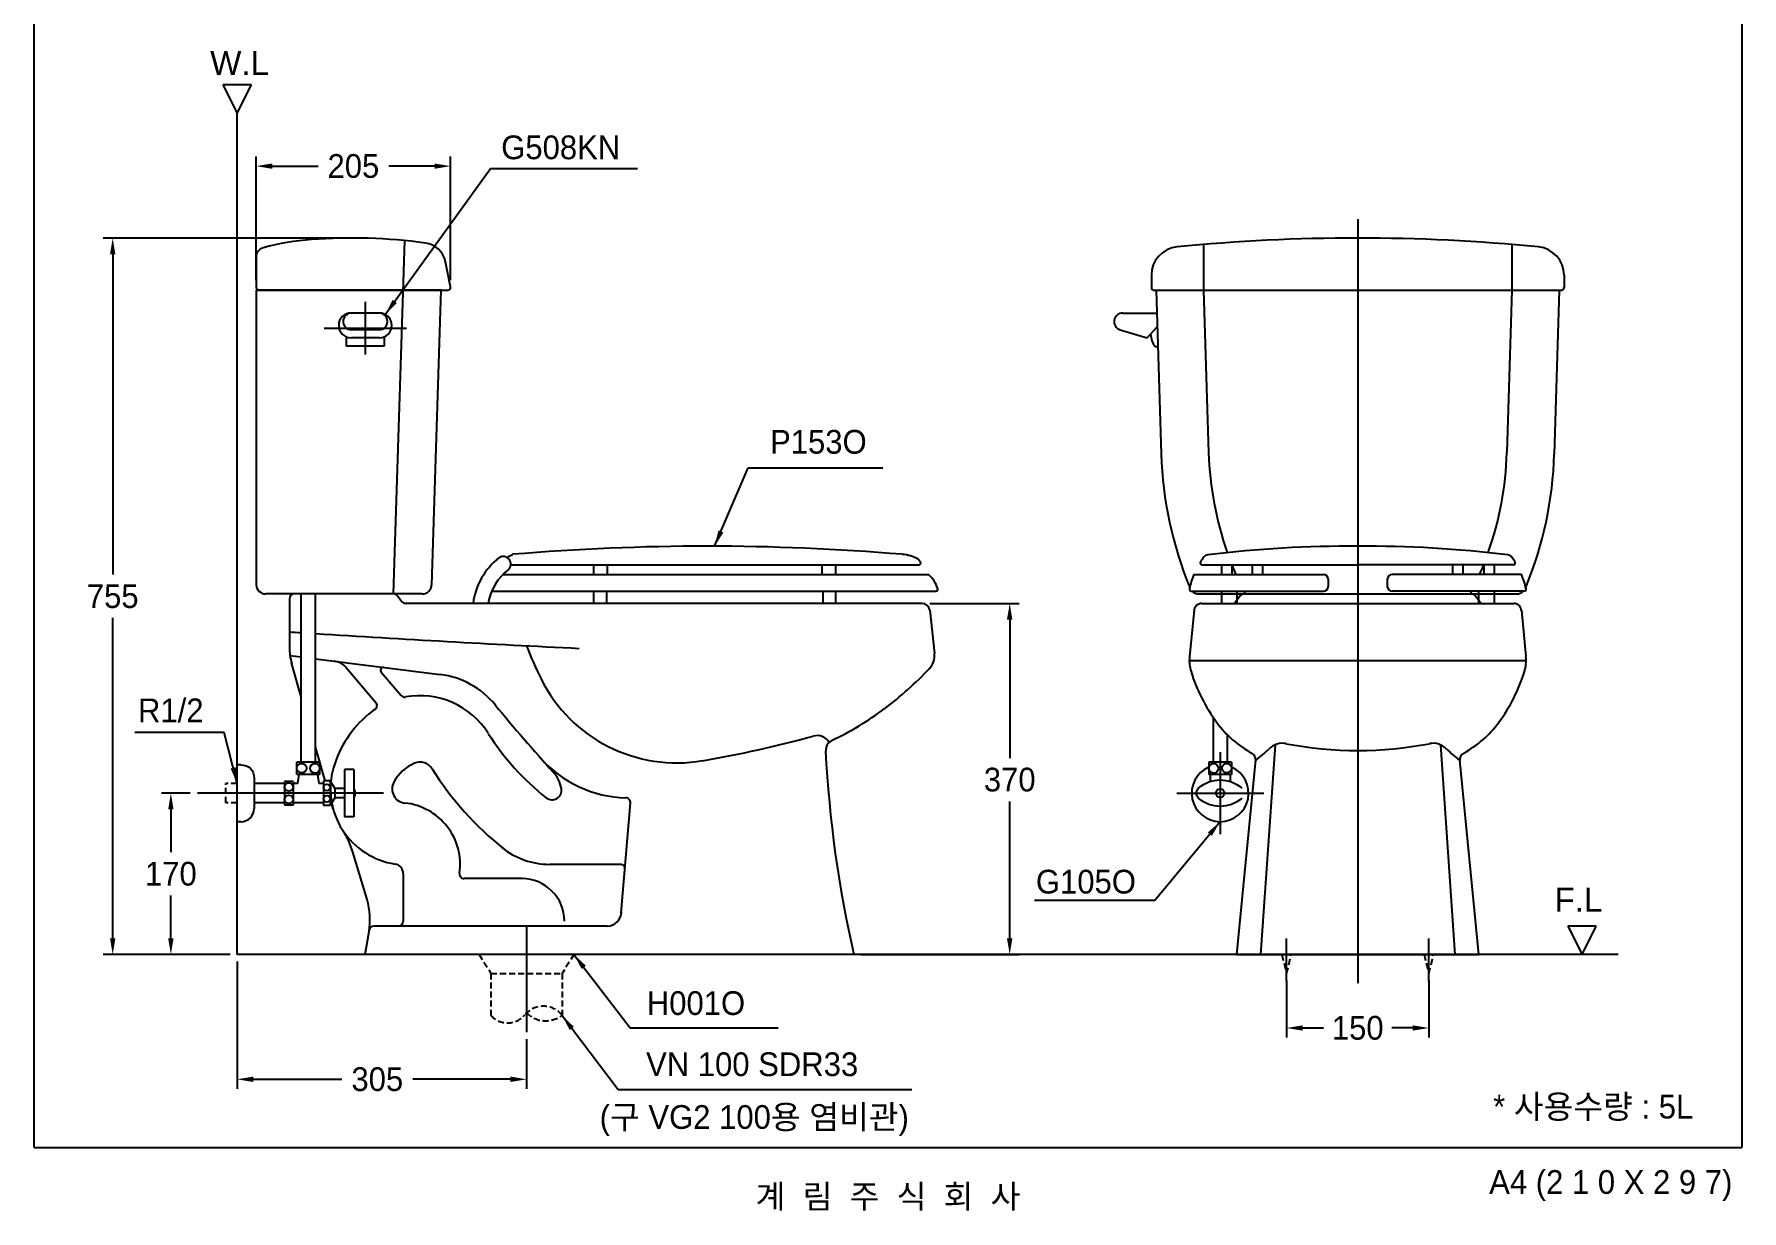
# Model space of a CAD drawing. Header units: millimetres. Extents: x 0 to 1800, y -67 to 2530.
# Drawn here: x 0 to 1800, y -67 to 1173 of the extents above; entities that cross this region are included whole.
import ezdxf
from ezdxf.enums import TextEntityAlignment as Align
from ezdxf.lldxf.tags import DXFTag

# ---------------------------------------------------------------- set-up
doc = ezdxf.new("R2010")
doc.units = ezdxf.units.MM
doc.linetypes.add('DASHED2', pattern=[9.525, 6.35, -3.175])
for name, color, linetype in [('TEXT', 7, 'Continuous'), ('내부선 및 부속', 4, 'Continuous'), ('도각라인', 255, 'Continuous'), ('외형선', 3, 'Continuous'), ('점선', 6, 'DASHED2'), ('중심선', 1, 'DASHED'), ('치수선', 7, 'Continuous')]:
    doc.layers.add(name, color=color, linetype=linetype)
doc.styles.add('____', font='')
doc.styles.add('타이틀', font='H2GTRM.TTF', dxfattribs={"height": 25})
doc.styles.get('____').set_extended_font_data('굴림')
tags = doc.linetypes.add('DASHDOT', pattern=[70, 31, -13, 13, -13]).pattern_tags.tags
tags[10:11] = [DXFTag(74, 4), DXFTag(75, 0), DXFTag(340, '0'), DXFTag(46, 0.0), DXFTag(50, 0.0), DXFTag(44, 0.0), DXFTag(45, 0.0)]
tags[8:9] = [DXFTag(74, 4), DXFTag(75, 0), DXFTag(340, '0'), DXFTag(46, 0.0), DXFTag(50, 0.0), DXFTag(44, 0.0), DXFTag(45, 0.0)]
tags[6:7] = [DXFTag(74, 4), DXFTag(75, 0), DXFTag(340, '0'), DXFTag(46, 0.0), DXFTag(50, 0.0), DXFTag(44, 0.0), DXFTag(45, 0.0)]
tags[4:5] = [DXFTag(74, 4), DXFTag(75, 0), DXFTag(340, '0'), DXFTag(46, 0.0), DXFTag(50, 0.0), DXFTag(44, 0.0), DXFTag(45, 0.0)]
tags = doc.linetypes.add('DASHED', pattern=[25.72, 12.86, -12.86]).pattern_tags.tags
tags[6:7] = [DXFTag(74, 4), DXFTag(75, 0), DXFTag(340, '0'), DXFTag(46, 0.0), DXFTag(50, 0.0), DXFTag(44, 0.0), DXFTag(45, 0.0)]
tags[4:5] = [DXFTag(74, 4), DXFTag(75, 0), DXFTag(340, '0'), DXFTag(46, 0.0), DXFTag(50, 0.0), DXFTag(44, 0.0), DXFTag(45, 0.0)]
doc.dimstyles.new('MSADIM', dxfattribs={"dimtxt": 33, "dimasz": 17, "dimexe": 10, "dimexo": 7.5, "dimgap": 10, "dimtad": 0, "dimtih": 1, "dimtoh": 1, "dimdec": 0, "dimzin": 1, "dimdsep": 46, "dimtxsty": '____', "dimcen": 11.25, "dimadec": 0, "dimazin": 0, "dimtfac": 1, "dimtdec": 0, "dimtix": 1, "dimtmove": 0, "dimatfit": 3, "dimfxl": 1, "dimtolj": 1, "dimtzin": 1, "dimarcsym": 0})

# ---------------------------------------------------------------- blocks, each defined once
blk = doc.blocks.new('*D2')
at = {"layer": '치수선', "color": 0, "linetype": 'Continuous', "lineweight": -2, "transparency": 16777216}
for p, q in [((214, 195.7), (214, 61.7)), ((519, 114), (519, 61.7)), ((231, 71.7), (324.4, 71.7)), ((502, 71.7), (399, 71.7))]:
    blk.add_line(p, q, dxfattribs=at)
at = {"layer": '치수선', "color": 0, "linetype": 'Continuous', "transparency": 16777216}
for points in [[(231, 74.6), (231, 68.9), (214, 71.7)], [(502, 74.6), (502, 68.9), (519, 71.7)]]:
    blk.add_solid(points, dxfattribs=at)
at = {"layer": '치수선', "color": 0, "linetype": 'Continuous', "transparency": 16777216, "insert": (361.7, 71.7), "char_height": 25, "attachment_point": 5, "style": '____'}
blk.add_mtext('\\A1;305', dxfattribs=at)
blk = doc.blocks.new('*D4')
at = {"layer": '치수선', "color": 0, "linetype": 'Continuous', "lineweight": -2, "transparency": 16777216}
for p, q in [((164.5, 373.2), (134.1, 373.2)), ((144.1, 356.2), (144.1, 311.1)), ((144.1, 220.2), (144.1, 265.4)), ((206.5, 203.2), (134.1, 203.2))]:
    blk.add_line(p, q, dxfattribs=at)
at = {"layer": '치수선', "color": 0, "linetype": 'Continuous', "transparency": 16777216}
for points in [[(141.3, 356.2), (146.9, 356.2), (144.1, 373.2)], [(141.3, 220.2), (146.9, 220.2), (144.1, 203.2)]]:
    blk.add_solid(points, dxfattribs=at)
at = {"layer": '치수선', "color": 0, "linetype": 'Continuous', "transparency": 16777216, "insert": (144.1, 288.2), "char_height": 25, "attachment_point": 5, "style": '____'}
blk.add_mtext('\\A1;170', dxfattribs=at)
blk = doc.blocks.new('*D6')
at = {"layer": '치수선', "color": 0, "linetype": 'Continuous', "lineweight": -2, "transparency": 16777216}
for p, q in [((1320.1, 175.7), (1320.1, 115.8)), ((1470.1, 175.7), (1470.1, 115.8)), ((1337.1, 125.8), (1359.2, 125.8)), ((1453.1, 125.8), (1431.1, 125.8))]:
    blk.add_line(p, q, dxfattribs=at)
at = {"layer": '치수선', "color": 0, "linetype": 'Continuous', "transparency": 16777216}
for points in [[(1337.1, 128.6), (1337.1, 123), (1320.1, 125.8)], [(1453.1, 128.6), (1453.1, 123), (1470.1, 125.8)]]:
    blk.add_solid(points, dxfattribs=at)
at = {"layer": '치수선', "color": 0, "linetype": 'Continuous', "transparency": 16777216, "insert": (1395.1, 125.8), "char_height": 25, "attachment_point": 5, "style": '____'}
blk.add_mtext('\\A1;150', dxfattribs=at)
blk = doc.blocks.new('*D7')
at = {"layer": '치수선', "color": 0, "linetype": 'Continuous', "lineweight": -2, "transparency": 16777216}
for p, q in [((327.5, 958.2), (72.8, 958.2)), ((82.8, 941.2), (82.8, 603.6)), ((82.8, 220.2), (82.8, 557.9)), ((206.5, 203.2), (72.8, 203.2))]:
    blk.add_line(p, q, dxfattribs=at)
at = {"layer": '치수선', "color": 0, "linetype": 'Continuous', "transparency": 16777216}
for points in [[(80, 941.2), (85.6, 941.2), (82.8, 958.2)], [(80, 220.2), (85.6, 220.2), (82.8, 203.2)]]:
    blk.add_solid(points, dxfattribs=at)
at = {"layer": '치수선', "color": 0, "linetype": 'Continuous', "transparency": 16777216, "insert": (82.8, 580.7), "char_height": 25, "attachment_point": 5, "style": '____'}
blk.add_mtext('\\A1;755', dxfattribs=at)
blk = doc.blocks.new('*D14')
at = {"layer": '치수선', "color": 0, "linetype": 'Continuous', "lineweight": -2, "transparency": 16777216}
for p, q in [((234, 913.7), (234, 1044)), ((439, 913.7), (439, 1044)), ((251, 1034), (299.2, 1034)), ((422, 1034), (373.8, 1034))]:
    blk.add_line(p, q, dxfattribs=at)
at = {"layer": '치수선', "color": 0, "linetype": 'Continuous', "transparency": 16777216}
for points in [[(251, 1036.8), (251, 1031.2), (234, 1034)], [(422, 1036.8), (422, 1031.2), (439, 1034)]]:
    blk.add_solid(points, dxfattribs=at)
at = {"layer": '치수선', "color": 0, "linetype": 'Continuous', "transparency": 16777216, "insert": (336.5, 1034), "char_height": 25, "attachment_point": 5, "style": '____'}
blk.add_mtext('\\A1;205', dxfattribs=at)
blk = doc.blocks.new('*D3')
at = {"layer": '치수선', "color": 0, "linetype": 'Continuous', "lineweight": -2, "transparency": 16777216}
for p, q in [((944.2, 573.2), (1038.3, 573.2)), ((1028.3, 556.2), (1028.3, 410.2)), ((1028.3, 220.2), (1028.3, 364.6)), ((871.5, 203.2), (1038.3, 203.2))]:
    blk.add_line(p, q, dxfattribs=at)
at = {"layer": '치수선', "color": 0, "linetype": 'Continuous', "transparency": 16777216}
for points in [[(1025.4, 556.2), (1031.1, 556.2), (1028.3, 573.2)], [(1025.4, 220.2), (1031.1, 220.2), (1028.3, 203.2)]]:
    blk.add_solid(points, dxfattribs=at)
at = {"layer": '치수선', "color": 0, "linetype": 'Continuous', "transparency": 16777216, "insert": (1028.3, 387.4), "char_height": 25, "attachment_point": 5, "style": '____'}
blk.add_mtext('\\A1;370', dxfattribs=at)

msp = doc.modelspace()

# ---------------------------------------------------------------- linework, layer by layer
msp.add_line((1164.4, 260.3), (1054.3, 260.3))
at = {"layer": '내부선 및 부속', "linetype": 'Continuous'}
for p, q in [((378.7, 583.2), (390.7, 955.5)), ((1232.7, 951.4), (1232.7, 903.1)), ((1557.6, 951.4), (1557.6, 903.1)), ((1232.7, 903.2), (1237.9, 732.1)), ((1557.6, 903.2), (1552.3, 732.1)), ((364, 879.2), (334, 879.2)), ((1147.4, 879.2), (1183.4, 878.9)), ((1173.1, 853), (1183.8, 864.5)), ((329, 854.2), (329, 844.2)), ((364, 853.2), (334, 853.2)), ((363.6, 861.6), (334.4, 861.6)), ((369, 854.2), (369, 844.2)), ((1144.7, 861.6), (1173.1, 853)), ((369, 844.2), (329, 844.2)), ((1181.5, 843.9), (1184.5, 843.9)), ((502.3, 613.9), (932.7, 613.9)), ((589.5, 613.9), (589.5, 603.7)), ((603.9, 613.9), (603.9, 603.7)), ((830.4, 613.9), (830.4, 603.7)), ((844.8, 613.9), (844.8, 603.7)), ((934, 617.1), (931.9, 619.8)), ((931.9, 613.9), (932.4, 613.9)), ((1231.1, 613.9), (1395.1, 613.9)), ((1251.5, 613.9), (1251.5, 603.7)), ((1262.4, 613.9), (1262.4, 603.7)), ((1283.7, 613.9), (1283.7, 603.7)), ((1294.6, 613.9), (1294.6, 603.7)), ((1559.2, 613.9), (1395.1, 613.9)), ((1494.9, 613.9), (1494.9, 603.7)), ((1505.8, 613.9), (1505.8, 603.7)), ((1527.9, 613.9), (1527.9, 603.7)), ((1538.8, 613.9), (1538.8, 603.7)), ((494, 603.7), (942.5, 603.7)), ((1222.4, 603.7), (1358.9, 603.7)), ((1363.9, 598.7), (1363.9, 591.1)), ((1426.3, 598.7), (1426.3, 591.1)), ((1567.8, 603.7), (1431.3, 603.7)), ((281.5, 406), (281.5, 583.2)), ((296.5, 406), (296.5, 583.2)), ((482.4, 586.1), (950.4, 586.1)), ((589.5, 586.1), (589.5, 573.2)), ((603.2, 586.1), (603.2, 573.2)), ((831.2, 586.1), (831.2, 573.2)), ((844.8, 586.1), (844.8, 573.2)), ((1219.7, 586.1), (1358.9, 586.1)), ((1251.5, 586.1), (1251.5, 573.2)), ((1267.8, 586.1), (1267.8, 573.2)), ((1570.6, 586.1), (1431.3, 586.1)), ((1522.4, 586.1), (1522.4, 573.2)), ((1538.8, 586.1), (1538.8, 573.2)), ((1242.6, 453.3), (1242.6, 406)), ((1257.6, 434.8), (1257.6, 406)), ((218, 403.2), (214, 403.2)), ((301, 406), (277, 406)), ((277, 393), (277, 406)), ((301, 393), (301, 406)), ((327, 398.2), (327, 348.2)), ((337, 398.2), (327, 398.2)), ((337, 398.2), (337, 348.2)), ((1238.1, 406), (1238.1, 393)), ((1262.1, 406), (1238.1, 406)), ((1262.1, 406), (1262.1, 393)), ((232, 389.2), (232, 357.2)), ((264, 383.5), (232, 383.5)), ((264, 385.7), (264, 360.7)), ((273, 385.7), (264, 385.7)), ((273, 385.7), (273, 360.7)), ((277.5, 383.5), (273, 383.5)), ((301, 393), (277, 393)), ((279, 393), (277.5, 383.5)), ((300.5, 383.5), (299, 393)), ((305, 383.5), (300.5, 383.5)), ((312, 386.2), (305, 386.2)), ((305, 386.2), (305, 360.2)), ((312, 386.2), (312, 360.2)), ((312, 386.2), (317, 378)), ((1262.1, 393), (1238.1, 393)), ((1239.6, 393), (1239.6, 385.6)), ((1260.6, 393), (1260.6, 385.6)), ((264, 363), (232, 363)), ((273, 360.7), (264, 360.7)), ((305, 363), (273, 363)), ((312, 360.2), (305, 360.2)), ((317, 368.5), (312, 360.2)), ((317, 378), (317, 368.5)), ((327, 378), (317, 378)), ((327, 368.5), (317, 368.5)), ((218, 343.2), (214, 343.2)), ((337, 348.2), (327, 348.2))]:
    msp.add_line(p, q, dxfattribs=at)
at = {"layer": '내부선 및 부속'}
for p, q in [((269.6, 518.2), (281.5, 516.8)), ((296.5, 514.9), (427.8, 498.3)), ((329, 505.5), (360.2, 468.9)), ((1217.6, 513.2), (1572.6, 513.2)), ((365.8, 500.9), (386.8, 476.3)), ((1308.1, 424.3), (1292.6, 203.2)), ((1482.2, 424.3), (1497.6, 203.2)), ((618.9, 247), (628.6, 362.9)), ((389, 288.7), (389, 238.2)), ((617.8, 298.2), (543.4, 298.2)), ((514.3, 283.2), (453.3, 283.2))]:
    msp.add_line(p, q, dxfattribs=at)
at = {"layer": '내부선 및 부속', "linetype": 'Continuous', "flags": 128}
for points in [[(218, 403.2, -0.414214), (232, 389.2)], [(1227.4, 368.1, -0.44), (1227.4, 378.4)], [(1227.4, 378.4, -0.388889), (1272.9, 378.4)], [(337, 377.7, -0.31563), (337, 368.7)], [(1272.9, 368.1, -0.388889), (1227.4, 368.1)]]:
    msp.add_lwpolyline(points, format="xyb", dxfattribs=at)
at = {"layer": '내부선 및 부속', "linetype": 'Continuous'}
for centre, radius in [((282, 399.6), 5), ((296, 399.4), 5), ((1243.2, 399.4), 5), ((1257.1, 399.6), 5), ((268.5, 379.7), 4.5), ((308.5, 379.2), 3.5), ((268.5, 366.7), 4.5), ((308.5, 367.2), 3.5), ((1250.1, 373.2), 4.5)]:
    msp.add_circle(centre, radius, dxfattribs=at)
for centre, radius, start, end in [((334, 866.2), 13, 90, 270), ((334.4, 870.4), 8.82, 90, 270), ((363.6, 870.4), 8.82, 270, 90), ((364, 866.2), 13, 270, 90), ((1147.3, 870.2), 9, 89.4, 253.0627), ((1201.7, 858.7), 25, 184.1191, 216.2699), ((1587.8, 742.9), 350, 181.7657, 199.3759), ((1202.5, 742.9), 350, 340.6241, 358.2343), ((709.6, -1830.9), 2464.4, 85.2208, 94.7792), ((1388, -625.6), 1259.1, 89.674, 96.885), ((1402.3, -625.6), 1259.1, 83.115, 90.326), ((535.8, 563.5), 73.8, 128.2835, 172.3899), ((494.4, 614.7), 7.94, 313.9053, 122.6617), ((473.8, 674.9), 58.6, 294.664, 301.4033), ((911.8, 583.7), 41.3, 60.8845, 85.6022), ((932.5, 615.9), 2, 268.7973, 39.2367), ((1231.1, 615.9), 2, 147.4173, 270), ((1301.5, 570.8), 85.7, 143.2068, 147.4173), ((1237.8, 618.5), 6, 96.885, 143.2069), ((1587.8, 742.9), 350, 201.6353, 203.441), ((1202.5, 742.9), 350, 336.559, 338.3647), ((1552.5, 618.5), 6, 36.7932, 83.115), ((1488.7, 570.8), 85.7, 32.5827, 36.7931), ((1559.2, 615.9), 2, 270, 32.5827), ((535.8, 563.5), 58, 128.2835, 170.2995), ((922.3, 579.7), 31.4, 16.6851, 49.8505), ((1301.5, 570.8), 85.7, 157.4397, 168.0631), ((1358.9, 598.7), 5, 0, 90), ((1431.3, 598.7), 5, 90, 180), ((1488.7, 570.8), 85.7, 11.9369, 22.5602), ((950.4, 588.1), 2, 270, 16.6851), ((1219.7, 588.1), 2, 168.0631, 270), ((1587.8, 742.9), 350, 206.6138, 207.1445), ((1358.9, 591.1), 5, 270, 0), ((1431.3, 591.1), 5, 180, 270), ((1202.5, 742.9), 350, 332.8555, 333.3862), ((1570.6, 588.1), 2, 270, 11.9369), ((1250.1, 373.2), 30, 113.578, 66.4216), ((218, 357.2), 14, 270, 360)]:
    msp.add_arc(centre, radius, start, end, dxfattribs=at)
at = {"layer": '내부선 및 부속'}
for centre, radius, start, end in [((1466.1, 18859.2), 18355, 266.26053, 266.29963), ((1466.1, 18859.2), 18355, 266.34655, 267.2162), ((851.8, 652.4), 355, 200.4068, 206.5677), ((313.8, 492.5), 20, 40.4487, 82.8261), ((368.1, 502.8), 3, 82.8261, 220.4487), ((416.5, 409.1), 90, 39.2808, 82.8261), ((677.4, 565.2), 160, 206.5677, 279.7748), ((356.4, 465.6), 5, 303.9534, 40.4487), ((390.6, 479.5), 5, 220.4487, 280.3156), ((406.7, 391), 85, 32.2321, 100.3156), ((425.9, 367.9), 115, 129.7011, 163.7113), ((406.7, 391), 85, 123.9534, 129.7011), ((1844.6, 1577.2), 1755, 219.2656, 222.3286), ((707, 580.3), 270, 212.2321, 231.7134), ((490.6, 1649.2), 1260, 279.7748, 285.2154), ((825.2, 418.9), 15, 32.0647, 105.2154), ((1240.5, 479), 85, 303.6921, 315.8348), ((1315.8, 405.8), 20, 79.1082, 135.8348), ((1395.1, 818.2), 400, 259.1082, 280.8918), ((1474.5, 405.8), 20, 44.1652, 100.8918), ((1549.8, 479), 85, 224.1652, 236.3079), ((392.3, 377.7), 80, 163.7113, 261.5183), ((418.7, 363.5), 45, 113.1207, 151.6562), ((406.7, 391), 15, 32.2321, 113.5194), ((707, 580.3), 340, 212.2321, 231.4218), ((627.3, 493.2), 125, 221.6806, 268.3776), ((392.3, 377.7), 15, 151.6562, 264.0633), ((545.9, 376.3), 10, 231.7134, 10.2431), ((521.3, 371.8), 35, 10.2431, 42.3286), ((384, 298.2), 65, 351.8607, 84.0633), ((623.6, 363.3), 5, 355.2608, 88.3776), ((543.4, 378.2), 80, 231.0097, 270), ((379, 288.7), 10, 0, 81.5183), ((453.3, 288.2), 5, 171.8607, 270), ((617.8, 293.2), 5, 355.2608, 90), ((514, 238.2), 45, 0, 90), ((384, 238.2), 5, 270, 0)]:
    msp.add_arc(centre, radius, start, end, dxfattribs=at)
at = {"layer": '도각라인', "color": 7}
for p, q in [((0, 0), (0, 2530)), ((1800, 2530), (1800, 0)), ((0, 0), (1800, 0))]:
    msp.add_line(p, q, dxfattribs=at)
at = {"layer": '외형선', "linetype": 'Continuous'}
for p, q in [((229, 1119.8), (199, 1119.8)), ((199, 1119.8), (214, 1089.8)), ((214, 1089.8), (229, 1119.8)), ((214, 203.2), (214, 1089.8)), ((234, 903.2), (234, 898.2)), ((1182.6, 903.2), (1188, 730.6)), ((1607.6, 903.2), (1602.3, 730.6)), ((234, 896.3), (234, 592.2)), ((234, 878.2), (234, 873.2)), ((234, 865.7), (234, 860.7)), ((1646.6, 233.2), (1616.6, 233.2)), ((1616.6, 233.2), (1631.6, 203.2)), ((1631.6, 203.2), (1646.6, 233.2)), ((1669.6, 203.2), (214, 203.2))]:
    msp.add_line(p, q, dxfattribs=at)
at = {"layer": '외형선'}
for p, q in [((234, 938.2), (234, 906.2)), ((438.9, 906.9), (433.5, 933.3)), ((1177.6, 919), (1177.6, 906.2)), ((1612.6, 919), (1612.6, 906.2)), ((234, 903.2), (234, 593.2)), ((429, 903.2), (234, 903.2)), ((237, 903.2), (436, 903.2)), ((419, 592.9), (429, 903.2)), ((1180.6, 903.2), (1609.6, 903.2)), ((1182.6, 903.2), (1607.6, 903.2)), ((409, 583.2), (244, 583.2)), ((269, 578.2), (269, 527)), ((379, 583.2), (274, 583.2)), ((383, 581.2), (387.5, 575.2)), ((1227.6, 583.2), (1562.6, 583.2)), ((1271.1, 581.2), (1265.1, 573.2)), ((1275.1, 583.2), (1515.1, 583.2)), ((1519.1, 581.2), (1525.1, 573.2)), ((936, 573.2), (391.5, 573.2)), ((944, 566.1), (948.9, 520.4)), ((1222.7, 566), (1217.8, 517.2)), ((1230.6, 573.2), (1559.6, 573.2)), ((1567.6, 566), (1572.4, 517.2)), ((281.5, 474.7), (271.3, 510.6)), ((306.7, 386.2), (296.5, 422)), ((1267.6, 203.2), (1287.6, 408.2)), ((1522.6, 203.2), (1502.6, 408.2)), ((315.3, 355.8), (313.4, 362.6)), ((350.9, 261.1), (336, 311.2)), ((349, 203.2), (353, 227.3)), ((604, 233.2), (358.2, 233.2)), ((864, 203.2), (349, 203.2)), ((1267.6, 203.2), (1522.6, 203.2))]:
    msp.add_line(p, q, dxfattribs=at)
for centre, radius, start, end in [((312.4, 687.4), 270, 94.2483, 105.2556), ((335, 383.2), 575, 82.2684, 94.2483), ((1395.1, -976.8), 1935, 84.3515, 95.6485), ((244, 938.2), 10, 105.2556, 180), ((409, 928.2), 25, 11.6527, 82.2684), ((1207.6, 919), 30, 95.6485, 180), ((1582.6, 919), 30, 0, 84.3515), ((237, 906.2), 3, 180, 270), ((436, 906.2), 3, 270, 11.6527), ((1180.6, 906.2), 3, 180, 270), ((1609.6, 906.2), 3, 270, 0), ((1587.8, 742.9), 400, 181.7657, 202.4527), ((1202.5, 742.9), 400, 337.5474, 358.2343), ((244, 593.2), 10, 180, 270), ((274, 578.2), 5, 90, 180), ((379, 578.2), 5, 36.8699, 90), ((409, 593.2), 10, 270, 358.1533), ((1227.6, 593.2), 10, 225.3041, 270), ((1275.1, 578.2), 5, 90, 143.1301), ((1515.1, 578.2), 5, 36.8699, 90), ((1562.6, 593.2), 10, 270, 314.6959), ((391.5, 578.2), 5, 216.8699, 270), ((936, 565.2), 8, 6.1563, 90), ((1230.6, 565.2), 8, 90, 180), ((1559.6, 565.2), 8, 0, 90), ((329, 527), 60, 180, 196.607), ((664.4, 769.6), 385, 307.0132, 316.5778), ((929, 518.2), 20, 316.4697, 6.1563), ((1257.6, 513.2), 40, 174.3363, 197.1888), ((1532.6, 513.2), 40, 342.8112, 5.6637), ((1391.4, 554.6), 180, 197.1888, 216.4568), ((1398.9, 554.6), 180, 323.5432, 342.8112), ((709.5, 709.7), 310, 295.1287, 307.0132), ((1339.1, 516), 115, 216.4568, 241.0722), ((1451.2, 516), 115, 298.9278, 323.5432), ((846.3, 418.2), 12, 115.1287, 182.9284), ((2082.6, 481.5), 1250, 182.9284, 192.8606), ((1279.6, 408.3), 8, 354.4278, 61.0722), ((1510.7, 408.3), 8, 118.9278, 185.5722), ((254.5, 286.9), 85, 16.607, 33.3905), ((279, 239.7), 75, 350.5377, 16.607), ((604, 248.2), 15, 270, 0), ((358.2, 228.2), 5, 90, 171.7886)]:
    msp.add_arc(centre, radius, start, end, dxfattribs=at)
at = {"layer": '점선'}
for p, q in [((202, 363), (202, 383.5)), ((214, 383.5), (202, 383.5)), ((214, 363), (202, 363)), ((469, 203.2), (481.5, 183.2)), ((569, 203.2), (556.5, 183.2)), ((1315.1, 203.2), (1320.1, 183.2)), ((1320.1, 183.2), (1325.1, 203.2)), ((1465.1, 203.2), (1470.1, 183.2)), ((1470.1, 183.2), (1475.1, 203.2)), ((481.5, 183.2), (481.5, 138.8)), ((481.5, 183.2), (556.5, 183.2)), ((556.5, 183.2), (556.5, 139.1))]:
    msp.add_line(p, q, dxfattribs=at)
for centre, radius, start, end in [((536.7, 123.3), 25.4, 38.5927, 140.2275), ((499, 154.7), 23.6, 222.2205, 320.2275), ((539.2, 162.7), 29.3, 226.4632, 306.3085)]:
    msp.add_arc(centre, radius, start, end, dxfattribs=at)
at = {"layer": '중심선', "linetype": 'DASHDOT'}
for p, q in [((1395.1, 978.2), (1395.1, 173.2)), ((349, 890.9), (349, 835.6)), ((305.7, 863.2), (392.3, 863.2)), ((1250.1, 416.5), (1250.1, 329.9)), ((368.4, 373.2), (172, 373.2)), ((1204.3, 373.2), (1296, 373.2)), ((519, 233.2), (519, 121.5)), ((519, 218.2), (519, 188.2)), ((1320.1, 175), (1320.1, 220)), ((1470.1, 175), (1470.1, 220))]:
    msp.add_line(p, q, dxfattribs=at)
at = {"layer": '치수선', "linetype": 'Continuous'}
for p, q in [((498, 1031.5), (636, 1031.5)), ((769.6, 716), (894.6, 716)), ((645.1, 125.8), (784.1, 125.8)), ((632.7, 61.1), (925, 61.1))]:
    msp.add_line(p, q, dxfattribs=at)

# ---------------------------------------------------------------- texts
at = {"layer": 'TEXT', "style": '타이틀'}
for s, p in [('* 사용수량 : 5L', (1643.3, 42.9)), ('계  림  주  식  회  사', (900, -51.7))]:
    msp.add_text(s, height=25, dxfattribs=at).set_placement(p, align=Align.MIDDLE_CENTER)
msp.add_text('A4 (2 1 0 X 2 9 7)', height=25, dxfattribs=at).set_placement((1790, -36.5), align=Align.MIDDLE_RIGHT)
at = {"layer": 'TEXT', "char_height": 25, "attachment_point": 1, "line_spacing_factor": 0.963855, "style": '타이틀'}
for s, insert, width in [('\\fArial;W.L', (185.5, 1155.2), 248.993), ('\\A1;G508KN', (492.3, 1066.3), 248.993), ('\\A1;P153O', (775.7, 756), 248.993), ('\\A1;R1/2', (109.5, 473), 361.787), ('\\A1; G105O', (1046.8, 292.5), 248.993), ('\\fArial;F.L', (1602.6, 273.5), 248.993), ('\\A1; H001O', (636.7, 164.5), 248.993), ('\\A1;VN 100 SDR33', (645, 100.1), 379.657), ('\\A1;(구 VG2 100{\\fGulim|b0|i0|c129|p50;용 염비관)}', (596.1, 44.5), 379.657)]:
    msp.add_mtext(s, dxfattribs=dict(at, insert=insert, width=width))

# ---------------------------------------------------------------- dimensions: what is measured, and where the dimension line sits
at = {"layer": '치수선', "linetype": 'Continuous'}
for base, p1, p2, picture, middle in [((439, 1034), (234, 906.2), (439, 906.2), '*D14', (336.5, 1034)), ((1470.1, 125.8), (1320.1, 183.2), (1470.1, 183.2), '*D6', (1395.1, 125.8))]:
    dim = msp.add_linear_dim(base=base, p1=p1, p2=p2, dimstyle='MSADIM', override={"dimtxt": 25}, dxfattribs=at)
    dim.commit()
    dim.dimension.update_dxf_attribs({"geometry": picture, "text_midpoint": middle})
for base, p1, p2, picture, middle in [((82.8, 958.2), (214, 203.2), (335, 958.2), '*D7', (82.8, 580.7)), ((144.1, 203.2), (172, 373.2), (214, 203.2), '*D4', (144.1, 288.2))]:
    dim = msp.add_linear_dim(base=base, p1=p1, p2=p2, angle=90, dimstyle='MSADIM', override={"dimtxt": 25}, dxfattribs=at)
    dim.commit()
    dim.dimension.update_dxf_attribs({"geometry": picture, "text_midpoint": middle})
dim = msp.add_linear_dim(base=(1028.3, 203.2), p1=(936.7, 573.2), p2=(864, 203.2), angle=90, dimstyle='MSADIM', override={"dimtxt": 25}, dxfattribs=at)
dim.commit()
dim.dimension.update_dxf_attribs({"geometry": '*D3', "text_midpoint": (1028.3, 387.4), "dimtype": 160})
dim = msp.add_linear_dim(base=(519, 71.7), p1=(214, 203.2), p2=(519, 121.5), dimstyle='MSADIM', override={"dimtxt": 25}, dxfattribs=at)
dim.commit()
dim.dimension.update_dxf_attribs({"geometry": '*D2', "text_midpoint": (361.7, 71.7), "dimtype": 160})

# ---------------------------------------------------------------- leaders
at = {"layer": '치수선', "linetype": 'Continuous', "annotation_type": 0, "has_hookline": 1, "hookline_direction": 0}
for points in [[(370.1, 877.7), (481, 1031.5), (498, 1031.5)], [(717.2, 633.4), (752.6, 716), (769.6, 716)], [(569, 203.2), (628.1, 125.8), (645.1, 125.8)], [(556.4, 138.9), (615.7, 61.1), (632.7, 61.1)]]:
    msp.add_leader(points, dimstyle='MSADIM', override={"dimtxt": 25}, dxfattribs=at)
at = {"layer": '치수선', "linetype": 'Continuous'}
msp.add_leader([(214, 383.5), (200.3, 437.2), (106, 437.2)], dimstyle='MSADIM', override={"dimtxt": 25}, dxfattribs=at)
at = {"layer": '치수선', "linetype": 'Continuous', "annotation_type": 0, "has_hookline": 1, "hookline_direction": 0, "horizontal_direction": (-1, 0, 0)}
msp.add_leader([(1250.1, 343.2), (1181.4, 260.3), (1164.4, 260.3)], dimstyle='MSADIM', override={"dimtxt": 25}, dxfattribs=at)

doc.saveas('drawing.dxf')
